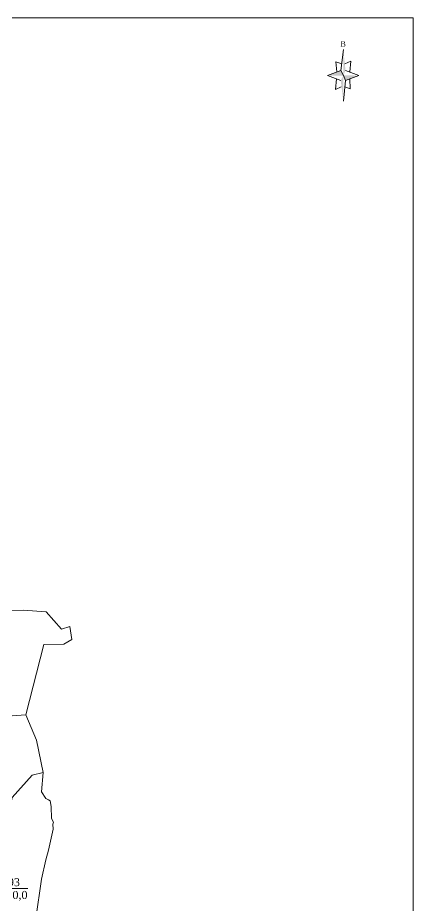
# Model space of a CAD drawing. Header units: metres. Extents: x 545919 to 546496, y 1842013 to 1842843.
# Drawn here: x 546299 to 546496.5, y 1842399.3 to 1842842.5 of the extents above; entities that cross this region are included whole.
import ezdxf
from ezdxf.enums import TextEntityAlignment as Align

# ---------------------------------------------------------------- set-up
doc = ezdxf.new("R2010")
doc.units = ezdxf.units.M
doc.header["$MEASUREMENT"] = 0
for name, color, linetype, lineweight in [('Level 10', 7, 'Continuous', 0), ('Level 13', 7, 'Continuous', 0), ('Level 2', 7, 'Continuous', 0), ('Level 22', 7, 'Continuous', 0), ('Level 4', 7, 'Continuous', 0), ('Level 62', 7, 'Continuous', 0)]:
    doc.layers.add(name, color=color, linetype=linetype, lineweight=lineweight)
doc.styles.add('Style-Times New Roman', font='times.ttf')
doc.styles.add('Style-Vntime', font='Vntime.shx')

# ---------------------------------------------------------------- blocks, each defined once
blk = doc.blocks.new('N_THUA_12')
at = {"layer": 'Level 13', "color": 1, "linetype": 'Continuous', "lineweight": 0}
blk.add_line((-2.042545, 0), (6.367455, 0), dxfattribs=at)
at = {"layer": 'Level 13', "color": 5, "linetype": 'Continuous', "lineweight": 0, "style": 'Style-Times New Roman'}
blk.add_text('593', height=2, dxfattribs=at).set_placement((2.162455, 1.6), align=Align.MIDDLE_CENTER)
at = {"layer": 'Level 2', "color": 3, "linetype": 'Continuous', "lineweight": 0, "style": 'Style-Times New Roman'}
blk.add_text('CLN', height=2, dxfattribs=at).set_placement((-2.642545, 0), align=Align.MIDDLE_RIGHT)
at = {"layer": 'Level 4', "color": 1, "linetype": 'Continuous', "lineweight": 0, "style": 'Style-Times New Roman'}
blk.add_text('3380,0', height=2, dxfattribs=at).set_placement((2.162455, -1.6), align=Align.MIDDLE_CENTER)
blk = doc.blocks.new('*U41')
at = {"layer": 'Level 22', "linetype": 'Continuous', "lineweight": 0}
blk.add_hatch(color=250, dxfattribs=at).paths.add_polyline_path([(0.045, -0.218), (0.002, -0.128), (-0.295, -0.128), (-0.045, -0.028), (0.002, -0.128), (0.005, -0.128), (0.005, -0.118), (0.295, -0.128)])
at = {"layer": 'Level 22', "color": 250, "linetype": 'Continuous', "lineweight": 0}
for p, q in [((-0.045, -0.028), (0.005, 0.362)), ((-0.025, 0.092), (-0.135, 0.132)), ((-0.135, 0.132), (-0.115, -0.058)), ((0.035, 0.092), (0.145, 0.142)), ((0.145, 0.142), (0.125, -0.058)), ((-0.045, -0.028), (-0.295, -0.128)), ((-0.045, -0.218), (-0.295, -0.128)), ((0.005, -0.128), (-0.045, -0.028)), ((0.005, -0.128), (0.045, -0.218)), ((0.045, -0.028), (0.295, -0.128)), ((0.045, -0.218), (0.295, -0.128)), ((-0.125, -0.188), (-0.145, -0.388)), ((0.045, -0.218), (0.005, -0.608)), ((0.125, -0.188), (0.135, -0.378)), ((-0.145, -0.388), (-0.035, -0.338)), ((0.135, -0.378), (0.035, -0.338))]:
    blk.add_line(p, q, dxfattribs=at)
at = {"layer": 'Level 22', "color": 250, "linetype": 'Continuous', "lineweight": 0, "extrusion": (0, 0, -1)}
blk.add_solid([(-0.005, 0.362), (-0.045, -0.028), (-0.005, -0.128)], dxfattribs=at)
at = {"layer": 'Level 22', "color": 250, "linetype": 'Continuous', "lineweight": 0}
blk.add_solid([(0.005, -0.128), (0.005, -0.608), (-0.045, -0.218)], dxfattribs=at)
at = {"layer": 'Level 22', "color": 250, "linetype": 'Continuous', "lineweight": 0, "style": 'Style-Vntime'}
blk.add_text('B', height=0.102, dxfattribs=at).set_placement((0, 0.47), align=Align.MIDDLE_CENTER)

msp = doc.modelspace()

# ---------------------------------------------------------------- linework, layer by layer
at = {"layer": 'Level 10', "color": 7, "lineweight": 0, "flags": 128}
for points in [[(546255.29, 1842545.66), (546301.68, 1842546.68), (546313.11, 1842545.78)], [(546302.97, 1842494.3), (546312.07, 1842529.53), (546321.91, 1842529.62), (546325.95, 1842532.06), (546324.92, 1842538.41), (546320.74, 1842537.23), (546313.11, 1842545.78)], [(546249, 1842487.2), (546291.74, 1842493.54), (546302.97, 1842494.3)], [(546302.97, 1842494.3), (546308.31, 1842481.64), (546311.66, 1842465.57)], [(546240.96, 1842424.62), (546264.17, 1842421.67), (546284.14, 1842419.28), (546283.3, 1842431.84), (546292.47, 1842435.68), (546296.23, 1842453.08), (546306.22, 1842464.18), (546311.66, 1842465.57)], [(546311.66, 1842465.57), (546310.79, 1842455.91), (546312.99, 1842452.61), (546314.29, 1842451.87), (546315.14, 1842451.47), (546315.63, 1842448.65), (546315.86, 1842442.5), (546316.75, 1842440.71), (546316.48, 1842439.69), (546316.6, 1842437.2), (546314.41, 1842426.71), (546313.02, 1842422.01), (546310.76, 1842412.27), (546308.05, 1842392.61), (546282.0931, 1842390.6567), (546270.31, 1842389.77)]]:
    msp.add_lwpolyline(points, dxfattribs=at)
at = {"layer": 'Level 62', "color": 7, "linetype": 'Continuous', "lineweight": 0, "flags": 128}
msp.add_lwpolyline([(546496.479396, 1842012.536949), (545918.979396, 1842012.536949), (545918.979396, 1842842.536949), (546496.479396, 1842842.536949), (546496.479396, 1842012.536949)], dxfattribs=at)

# ---------------------------------------------------------------- block references
at = {"layer": 'Level 2', "color": 3, "linetype": 'Continuous', "lineweight": 0, "xscale": 2, "yscale": 2, "zscale": 2}
msp.add_blockref('N_THUA_12', (546291.224224, 1842407.593945), dxfattribs=at)
at = {"layer": 'Level 22', "color": 250, "linetype": 'Continuous', "lineweight": 0, "xscale": 26.503422, "yscale": 26.503422, "zscale": 26.503422}
msp.add_blockref('*U41', (546461.441589, 1842817.005665), dxfattribs=at)

doc.saveas('drawing.dxf')
